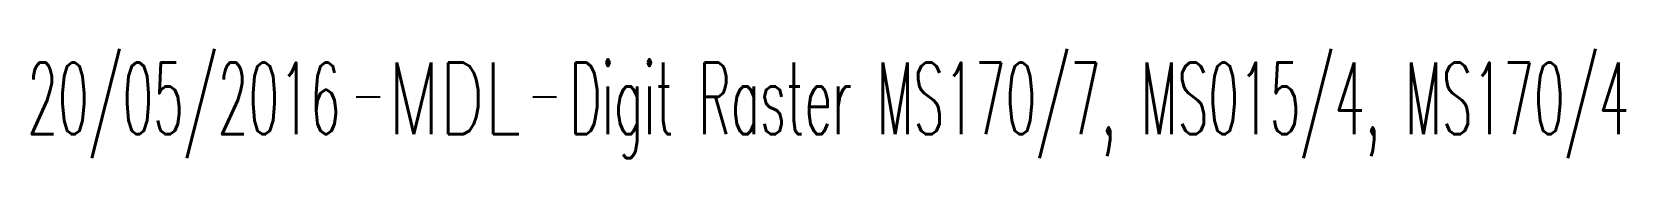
# Model space of a CAD drawing. Header units: millimetres. Extents: x 155997 to 157006, y 121209 to 122008.
# Drawn here: x 156017.31 to 156050.68, y 121265.3 to 121267.59 of the extents above; entities that cross this region are included whole.
import ezdxf
from ezdxf.enums import TextEntityAlignment as Align

# ---------------------------------------------------------------- set-up
doc = ezdxf.new("R2010")
doc.units = ezdxf.units.MM
doc.layers.get('0').update_dxf_attribs({"linetype": 'CONTINUOUS'})
doc.layers.add('L_910', color=7, linetype='CONTINUOUS')
doc.styles.get("Standard").update_dxf_attribs({"font": 'romans.shx', "width": 0.85})

# ---------------------------------------------------------------- blocks, each defined once
blk = doc.blocks.new('GIS_MODF')
at = {"color": 0, "linetype": 'Continuous', "flags": 128}
for points in [[(-2.176, -0.014), (-1.676, -0.014)], [(1.519, -0.014), (2.019, -0.014)]]:
    blk.add_lwpolyline(points, dxfattribs=at)
at = {"color": 0, "linetype": 'Continuous', "width": 0.5}
blk.add_attdef('DATE', text='', height=1.5, dxfattribs=at).set_placement((-2.502, -0.798), align=Align.RIGHT)
at = {"color": 0, "linetype": 'Continuous', "width": 1.771291}
blk.add_attdef('USER', text='', height=1.5, dxfattribs=at).set_placement((-1.507, -0.798), (1.276, -0.798), align=Align.FIT)
at = {"color": 0, "linetype": 'Continuous', "width": 0.5}
blk.add_attdef('DESC', (2.289, -0.798), '', height=1.5, dxfattribs=at)

msp = doc.modelspace()

# ---------------------------------------------------------------- block references
at = {"layer": 'L_910'}
ref = msp.add_blockref('GIS_MODF', (156026.276, 121266.598), dxfattribs=at)
ref.add_attrib('DATE', '20/05/2016', dxfattribs={"layer": '0', "color": 0, "linetype": 'Continuous', "height": 1.5, "width": 0.5}).set_placement((156023.774, 121265.799), align=Align.RIGHT)
ref.add_attrib('USER', 'MDL', dxfattribs={"layer": '0', "color": 0, "linetype": 'Continuous', "height": 1.5, "width": 0.638826}).set_placement((156024.769, 121265.799), (156027.552, 121265.799), align=Align.FIT)
ref.add_attrib('DESC', 'Digit Raster MS170/7, MS015/4, MS170/4', (156028.565, 121265.799), dxfattribs={"layer": '0', "color": 0, "linetype": 'Continuous', "height": 1.5, "width": 0.5})

doc.saveas('drawing.dxf')
